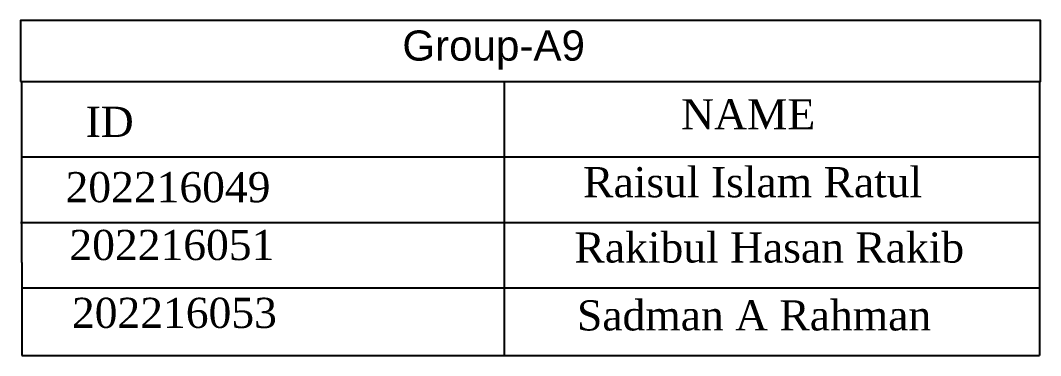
# Model space of a CAD drawing. Header units: inches. Extents: x -913 to 64634, y -1481 to 18188.
# Drawn here: x -913 to -608.5, y 3028 to 3128 of the extents above; entities that cross this region are included whole.
import ezdxf

# ---------------------------------------------------------------- set-up
doc = ezdxf.new("R2010")
doc.units = ezdxf.units.IN
doc.header["$MEASUREMENT"] = 0
doc.linetypes.add('HIDDEN', pattern=[9.525, 6.35, -3.175])
doc.layers.add('ETEXT', color=152, linetype='Continuous', lineweight=5)
doc.layers.add('SB Wire', color=11, linetype='Continuous')
doc.styles.add('JASIM', font='times.ttf')
doc.styles.get("Standard").update_dxf_attribs({"font": 'arial.ttf'})

msp = doc.modelspace()

# ---------------------------------------------------------------- linework, layer by layer
at = {"layer": 'SB Wire'}
for p, q in [((-912.62, 3109.75), (-608.87, 3109.75)), ((-912.62, 3055.75), (-912.62, 3109.75)), ((-768.62, 3109.75), (-768.62, 3028)), ((-608.87, 3109.75), (-608.87, 3028)), ((-912.62, 3087.25), (-608.87, 3087.25)), ((-913, 3067.75), (-608.87, 3067.75)), ((-912.62, 3055.75), (-912.62, 3028)), ((-912.25, 3048.25), (-608.87, 3048.25)), ((-912.62, 3028), (-608.87, 3028))]:
    msp.add_line(p, q, dxfattribs=at)
msp.add_lwpolyline([(-913, 3109.75), (-608.5, 3109.75), (-608.5, 3128), (-913, 3128)], close=True, dxfattribs=at)

# ---------------------------------------------------------------- texts
at = {"layer": 'ETEXT', "lineweight": 5, "style": 'JASIM'}
for s, p in [('NAME', (-715.78, 3095.5)), ('ID', (-893.53, 3093.25)), ('Raisul Islam Ratul', (-745.03, 3075.25)), ('202216049', (-899.53, 3073.75)), ('202216051', (-898.37, 3056.5)), ('Rakibul Hasan Rakib', (-747.62, 3055.75)), ('202216053', (-897.62, 3036.25)), ('Sadman A Rahman', (-746.87, 3035.5))]:
    msp.add_text(s, height=9, dxfattribs=at).set_placement(p)
at = {"layer": 'SB Wire', "linetype": 'HIDDEN'}
msp.add_text('Group-A9', height=9, dxfattribs=at).set_placement((-799, 3116))

doc.saveas('drawing.dxf')
